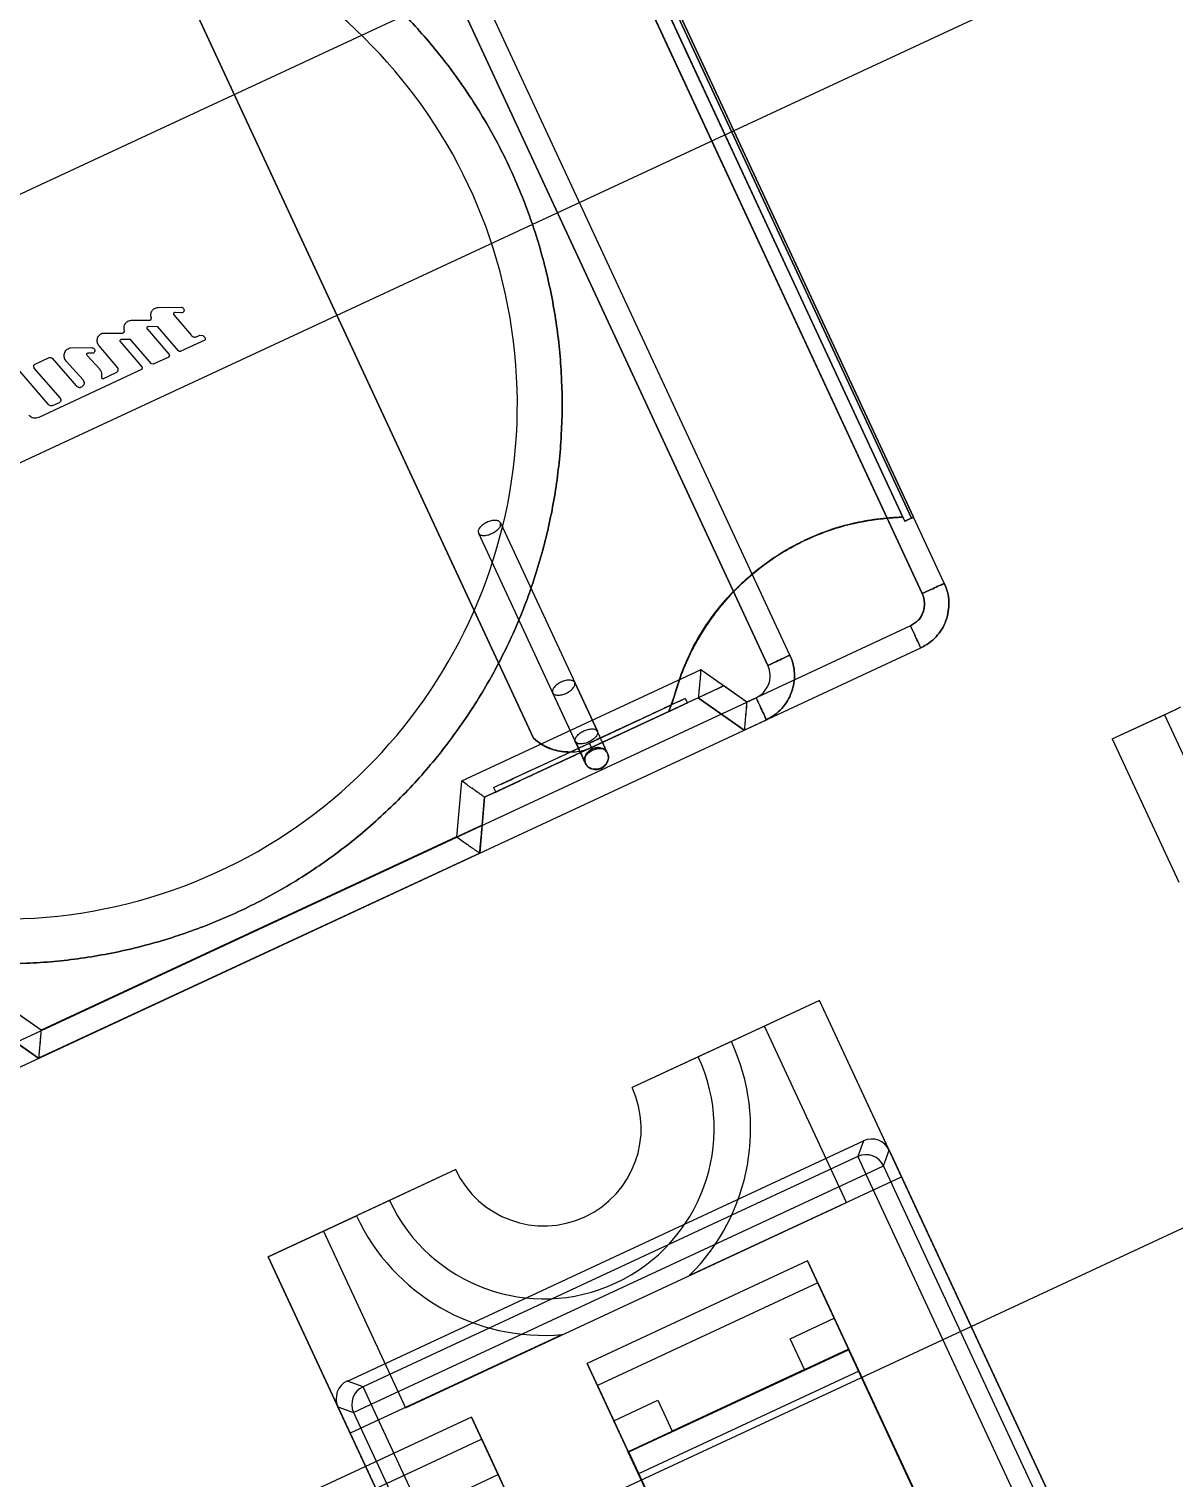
# Model space of a CAD drawing. Header units: millimetres. Extents: x 15 to 205, y 5 to 292.
# Drawn here: x 86.931 to 89.285, y 180.485 to 183.463 of the extents above; entities that cross this region are included whole.
import ezdxf

# ---------------------------------------------------------------- set-up
doc = ezdxf.new("R2010")
doc.units = ezdxf.units.MM

msp = doc.modelspace()

# ---------------------------------------------------------------- linework, layer by layer
at = {"color": 7, "linetype": 'Continuous', "lineweight": 25}
for p, q in [((95.3975, 187.0694), (70.0088, 175.2621)), ((70.2196, 174.8087), (95.6083, 186.616)), ((96.635, 184.4084), (71.2462, 172.6012)), ((88.7675, 182.3027), (87.7976, 184.3882)), ((88.4955, 182.1762), (87.5256, 184.2617)), ((88.4955, 182.1762), (87.5256, 184.2617)), ((88.7315, 182.4514), (87.882, 184.2779)), ((87.8922, 184.256), (88.7276, 182.4598)), ((88.7276, 182.4598), (87.8922, 184.256)), ((88.7276, 182.4598), (87.8922, 184.256)), ((88.7276, 182.4598), (87.8922, 184.256)), ((87.8922, 184.256), (88.7276, 182.4598)), ((88.7451, 182.4577), (87.9017, 184.2712)), ((87.9017, 184.2712), (88.7451, 182.4577)), ((88.7496, 182.4598), (87.9062, 184.2733)), ((87.9062, 184.2733), (88.7496, 182.4598)), ((88.7496, 182.4598), (87.9062, 184.2733)), ((88.7496, 182.4598), (87.9062, 184.2733)), ((88.7496, 182.4598), (87.9062, 184.2733)), ((88.4502, 182.1551), (87.4803, 184.2407)), ((87.4803, 184.2407), (88.4502, 182.1551)), ((87.8704, 184.2318), (88.6953, 182.4579)), ((87.9683, 182.0054), (87.0553, 183.9687)), ((87.0553, 183.9687), (87.9683, 182.0054)), ((87.0553, 183.9687), (87.9683, 182.0054)), ((87.9683, 182.0054), (87.0553, 183.9687)), ((87.0553, 183.9687), (87.9683, 182.0054)), ((87.0553, 183.9687), (87.9683, 182.0054)), ((87.0553, 183.9687), (87.9683, 182.0054)), ((87.0553, 183.9687), (87.9683, 182.0054)), ((87.197, 182.8907), (87.2446, 182.8911)), ((87.1417, 182.8644), (87.1793, 182.8647)), ((87.2286, 182.8756), (87.265, 182.833)), ((87.2447, 182.8796), (87.2313, 182.8803)), ((87.0817, 182.8376), (87.1241, 182.838)), ((87.1401, 182.8247), (87.1217, 182.8252)), ((87.1828, 182.775), (87.1401, 182.8247)), ((87.1747, 182.8458), (87.2188, 182.7949)), ((87.1963, 182.8508), (87.1764, 182.8515)), ((87.2382, 182.8019), (87.1963, 182.8508)), ((87.2927, 182.8235), (87.2436, 182.8007)), ((87.2758, 182.8307), (87.2826, 182.8339)), ((87.2826, 182.8339), (87.2888, 182.8334)), ((87.2888, 182.8334), (87.2928, 182.8287)), ((86.8642, 182.8144), (86.9701, 182.6922)), ((87.0159, 182.8078), (87.06, 182.8082)), ((87.0638, 182.7968), (87.052, 182.7967)), ((87.1138, 182.7669), (87.0752, 182.8117)), ((87.1178, 182.8212), (87.1628, 182.7689)), ((86.9421, 182.766), (86.9417, 182.7657)), ((86.9417, 182.7657), (86.9421, 182.766)), ((86.9956, 182.704), (86.9417, 182.7657)), ((86.9427, 182.7737), (86.9728, 182.7877)), ((87.1625, 182.763), (86.9514, 182.6648)), ((86.979, 182.7862), (87.0282, 182.7299)), ((87.0423, 182.7422), (87.0078, 182.7803)), ((87.0505, 182.7922), (87.0765, 182.7636)), ((87.1867, 182.7742), (87.1828, 182.775)), ((87.2183, 182.7889), (87.1867, 182.7742)), ((87.0827, 182.7441), (87.1101, 182.7568)), ((86.9795, 182.6891), (86.9939, 182.6957)), ((87.9003, 182.4482), (88.0996, 182.0197)), ((88.6953, 182.4579), (88.7675, 182.3027)), ((88.7276, 182.4598), (88.7315, 182.4514)), ((88.7496, 182.4598), (88.7315, 182.4514)), ((88.7315, 182.4514), (88.7315, 182.4514)), ((88.7451, 182.4577), (88.7496, 182.4598)), ((88.7451, 182.4577), (88.7451, 182.4577)), ((88.7496, 182.4598), (88.7496, 182.4598)), ((88.8128, 182.3238), (88.7496, 182.4598)), ((88.8128, 182.3238), (88.7496, 182.4598)), ((88.7496, 182.4598), (88.7496, 182.4598)), ((88.7496, 182.4598), (88.7496, 182.4598)), ((88.7496, 182.4598), (88.7496, 182.4598)), ((87.8549, 182.4272), (88.0542, 181.9986)), ((88.8128, 182.3238), (88.8128, 182.3238)), ((88.7433, 182.2363), (88.4067, 182.0798)), ((88.7433, 182.2363), (88.4067, 182.0798)), ((88.4016, 182.0223), (88.7643, 182.191)), ((88.4016, 182.0223), (88.7643, 182.191)), ((88.4955, 182.1762), (88.4955, 182.1762)), ((88.7643, 182.191), (88.7643, 182.191)), ((88.3122, 182.1461), (87.8205, 181.9175)), ((88.4067, 182.0798), (88.3122, 182.1461)), ((88.0996, 182.0197), (88.053, 182.1199)), ((88.3595, 182.113), (88.2845, 182.0781)), ((88.4067, 182.0798), (88.3595, 182.113)), ((86.3404, 181.1188), (88.4259, 182.0887)), ((86.3404, 181.1188), (88.4259, 182.0887)), ((88.3071, 182.0886), (87.8678, 181.8843)), ((88.0076, 182.0988), (88.0542, 181.9986)), ((88.2515, 182.0742), (88.2575, 182.0915)), ((88.2515, 182.0742), (88.2575, 182.0915)), ((88.252, 182.074), (88.2575, 182.0915)), ((88.252, 182.074), (88.2575, 182.0915)), ((88.252, 182.074), (88.2575, 182.0915)), ((88.2575, 182.0915), (88.252, 182.074)), ((88.2575, 182.0915), (88.252, 182.074)), ((88.252, 182.074), (88.2575, 182.0915)), ((88.2802, 182.0872), (88.252, 182.074)), ((88.2802, 182.0872), (88.2845, 182.0781)), ((88.3071, 182.0886), (88.3071, 182.0886)), ((88.3071, 182.0886), (88.4016, 182.0223)), ((88.4016, 182.0223), (88.3071, 182.0886)), ((88.0832, 181.9955), (88.252, 182.074)), ((88.0892, 181.9873), (88.2468, 182.0606)), ((88.0892, 181.9873), (88.2468, 182.0606)), ((88.2468, 182.0606), (88.2515, 182.0742)), ((88.2468, 182.0606), (88.252, 182.074)), ((89.1579, 182.004), (89.2898, 182.0653)), ((89.1579, 182.004), (89.2651, 182.0538)), ((89.2651, 182.0538), (89.2991, 182.0697)), ((89.2651, 182.0538), (89.4021, 181.7591)), ((86.3615, 181.0735), (88.447, 182.0434)), ((86.3615, 181.0735), (88.447, 182.0434)), ((88.4016, 182.0223), (88.4016, 182.0223)), ((88.447, 182.0434), (88.447, 182.0434)), ((88.0433, 181.977), (88.0832, 181.9955)), ((88.0875, 181.9865), (88.0832, 181.9955)), ((89.1579, 182.004), (89.2949, 181.7093)), ((87.8862, 181.9039), (88.0433, 181.977)), ((88.1207, 181.9743), (88.1207, 181.9743)), ((88.0753, 181.9532), (88.0753, 181.9532)), ((87.8205, 181.9175), (87.8103, 181.8025)), ((87.8862, 181.9039), (87.8905, 181.8949)), ((87.8678, 181.8843), (87.8576, 181.7693)), ((87.8627, 181.8268), (87.8678, 181.8843)), ((87.8905, 181.8949), (87.8678, 181.8843)), ((87.8678, 181.8843), (87.8678, 181.8843)), ((87.8627, 181.8268), (86.956, 181.4051)), ((87.8103, 181.8025), (86.956, 181.4051)), ((87.8576, 181.7693), (86.9509, 181.3476)), ((86.9509, 181.3476), (87.8576, 181.7693)), ((87.8576, 181.7693), (87.8576, 181.7693)), ((86.956, 181.4051), (86.8614, 181.4714)), ((88.5563, 181.4667), (88.375, 181.3824)), ((88.5563, 181.4667), (88.443, 181.414)), ((88.725, 181.104), (88.5563, 181.4667)), ((89.3997, 179.6532), (88.5563, 181.4667)), ((86.956, 181.4051), (86.9087, 181.4383)), ((86.9509, 181.3476), (86.8563, 181.4139)), ((86.8563, 181.4139), (86.9509, 181.3476)), ((88.443, 181.414), (88.171, 181.2875)), ((88.443, 181.414), (88.307, 181.3508)), ((88.6117, 181.0513), (88.443, 181.414)), ((88.375, 181.3824), (88.307, 181.3508)), ((86.9509, 181.3476), (86.9509, 181.3476)), ((88.307, 181.3508), (88.171, 181.2875)), ((87.5856, 180.6844), (88.6466, 181.1779)), ((88.6466, 181.1779), (88.6349, 181.1457)), ((88.688, 181.1263), (88.6997, 181.1585)), ((88.6997, 181.1585), (89.2564, 179.9615)), ((88.6349, 181.1457), (87.6178, 180.6727)), ((88.6349, 181.1457), (88.6517, 181.1095)), ((88.6517, 181.1095), (88.688, 181.1263)), ((89.2242, 179.9732), (88.688, 181.1263)), ((87.8083, 181.1188), (87.5363, 180.9923)), ((87.6347, 180.6365), (88.6517, 181.1095)), ((87.8083, 181.1188), (87.6723, 181.0556)), ((88.2885, 180.901), (88.725, 181.104)), ((88.6517, 181.1095), (89.188, 179.9564)), ((89.3997, 179.6532), (88.725, 181.104)), ((87.6723, 181.0556), (87.5363, 180.9923)), ((87.6723, 181.0556), (87.6043, 181.024)), ((87.7049, 180.6296), (88.6117, 181.0513)), ((87.4229, 180.9396), (87.6043, 181.024)), ((87.5363, 180.9923), (87.4229, 180.9396)), ((87.5363, 180.9923), (87.7049, 180.6296)), ((87.5916, 180.5769), (87.4229, 180.9396)), ((87.4229, 180.9396), (88.2663, 179.1261)), ((88.5318, 180.9315), (88.0784, 180.7206)), ((88.5318, 180.9315), (88.0784, 180.7206)), ((88.5318, 180.9315), (88.5866, 180.8136)), ((88.5318, 180.9315), (88.5318, 180.9315)), ((88.6372, 180.7048), (88.5318, 180.9315)), ((88.5529, 180.8861), (88.0995, 180.6753)), ((88.5529, 180.8861), (88.0995, 180.6753)), ((88.5529, 180.8861), (88.5529, 180.8861)), ((88.5866, 180.8136), (88.5529, 180.8861)), ((88.5529, 180.8861), (88.6372, 180.7048)), ((88.9324, 180.07), (88.5529, 180.8861)), ((88.5529, 180.8861), (88.9324, 180.07)), ((88.4959, 180.7714), (88.5866, 180.8136)), ((88.0281, 180.7799), (87.5916, 180.5769)), ((88.5254, 180.7079), (88.4959, 180.7714)), ((88.1637, 180.5397), (88.6152, 180.7497)), ((88.1641, 180.5388), (88.6156, 180.7488)), ((88.6152, 180.7497), (88.6156, 180.7488)), ((88.6156, 180.7488), (88.6152, 180.7497)), ((88.6156, 180.7488), (88.6165, 180.7492)), ((88.6165, 180.7492), (88.6156, 180.7488)), ((88.6156, 180.7488), (88.8678, 180.2065)), ((88.6165, 180.7492), (88.8687, 180.207)), ((88.0784, 180.7206), (88.0784, 180.7206)), ((88.0784, 180.7206), (88.1332, 180.6027)), ((88.1838, 180.4939), (88.0784, 180.7206)), ((88.5254, 180.7079), (88.2534, 180.5814)), ((87.6178, 180.6727), (87.5856, 180.6844)), ((88.6372, 180.7048), (88.1838, 180.4939)), ((87.6347, 180.6365), (87.6178, 180.6727)), ((88.0995, 180.6753), (88.0995, 180.6753)), ((88.1332, 180.6027), (88.0995, 180.6753)), ((88.0995, 180.6753), (88.1838, 180.4939)), ((88.0995, 180.6753), (88.479, 179.8592)), ((88.479, 179.8592), (88.0995, 180.6753)), ((88.1229, 179.4344), (87.5663, 180.6314)), ((87.5663, 180.6314), (87.5984, 180.6196)), ((87.5984, 180.6196), (87.6347, 180.6365)), ((87.5984, 180.6196), (88.1347, 179.4666)), ((88.1709, 179.4834), (87.6347, 180.6365)), ((88.1332, 180.6027), (88.2239, 180.6449)), ((88.2239, 180.6449), (88.2534, 180.5814)), ((87.8408, 180.6101), (87.3875, 180.3993)), ((87.8408, 180.6101), (87.3875, 180.3993)), ((87.8408, 180.6101), (87.8408, 180.6101)), ((87.8408, 180.6101), (87.8957, 180.4923)), ((87.9463, 180.3834), (87.8408, 180.6101)), ((87.8619, 180.5648), (87.4086, 180.3539)), ((87.8619, 180.5648), (87.4086, 180.3539)), ((87.5916, 180.5769), (88.2663, 179.1261)), ((87.8619, 180.5648), (87.9463, 180.3834)), ((87.8957, 180.4923), (87.8619, 180.5648)), ((87.8619, 180.5648), (87.8619, 180.5648)), ((88.2415, 179.7487), (87.8619, 180.5648)), ((87.8619, 180.5648), (88.2415, 179.7487)), ((88.1632, 180.5384), (88.1641, 180.5388)), ((88.1641, 180.5388), (88.1632, 180.5384)), ((88.4153, 179.9961), (88.1632, 180.5384)), ((88.1641, 180.5388), (88.1637, 180.5397)), ((88.1637, 180.5397), (88.1641, 180.5388)), ((88.4162, 179.9965), (88.1641, 180.5388)), ((87.805, 180.4501), (87.8957, 180.4923))]:
    msp.add_line(p, q, dxfattribs=at)
for centre, radius, start, end in [((86.8771, 182.6919), 1.0579, 204.9412, 90), ((87.9896, 181.2032), 0.425, 314.6912, 24.9412), ((87.9896, 181.2032), 0.425, 314.6912, 24.9412), ((87.9896, 181.2032), 0.35, 204.9412, 24.9412), ((87.9896, 181.2032), 0.35, 204.9412, 24.9412), ((87.9896, 181.2032), 0.2, 204.9412, 24.9412), ((87.9896, 181.2032), 0.2, 204.9412, 24.9412), ((88.6517, 181.1093), 0.0401, 25.1248, 114.7576), ((87.9896, 181.2032), 0.425, 204.9412, 275.1913), ((87.9896, 181.2032), 0.425, 204.9412, 275.1913), ((88.6156, 180.7488), 0.001, 24.9412, 114.9412), ((88.6156, 180.7488), 0.001, 24.9412, 114.9412), ((87.6348, 180.6364), 0.0401, 115.1248, 204.7576), ((88.1641, 180.5388), 0.001, 114.9412, 204.9412), ((88.1641, 180.5388), 0.001, 114.9412, 204.9412)]:
    msp.add_arc(centre, radius, start, end, dxfattribs=at)
for centre, major_axis in [((88.6634, 181.1415), (0.0138, 0.0377)), ((87.6026, 180.6482), (-0.0377, 0.0138))]:
    msp.add_ellipse(centre, major_axis=major_axis, ratio=0.997265, start_param=5.499157, end_param=7.067214, dxfattribs=at)
for points, knots in [([(126.2342, 206.1335), (123.4476, 204.8375), (117.9458, 202.2789), (109.6769, 198.4331), (100.006, 193.9358), (88.8841, 188.7635), (80.5296, 184.8781), (76.3635, 182.9406)], [0, 0, 0, 0, 0.167631, 0.330958, 0.497429, 0.749386, 1, 1, 1, 1]), ([(81.4237, 172.0597), (85.5898, 173.9972), (93.9444, 177.8825), (104.3834, 182.7373), (112.6928, 186.6018), (118.8656, 189.4724), (125.0502, 192.3485), (129.1982, 194.2776), (131.2945, 195.2525)], [0, 0, 0, 0, 0.250614, 0.502571, 0.627963, 0.750476, 0.873897, 1, 1, 1, 1]), ([(80.4357, 181.6644), (81.3873, 182.107), (84.2425, 183.4348), (89.0018, 185.6481), (93.7653, 187.8635), (97.5776, 189.6364), (100.9629, 191.2108), (104.1315, 192.6844), (107.092, 194.0612), (108.5717, 194.7493), (109.3115, 195.0933)], [0, 0, 0, 0, 0.098942, 0.296859, 0.494758, 0.593727, 0.692693, 0.846267, 0.923131, 1, 1, 1, 1]), ([(109.3115, 195.0933), (108.8357, 194.8721), (107.8842, 194.4296), (105.9777, 193.5429), (103.5944, 192.4346), (99.7824, 190.6618), (94.8726, 188.3784), (88.8635, 185.5838), (84.7588, 183.6749), (82.7064, 182.7204)], [0, 0, 0, 0, 0.053733, 0.107475, 0.214909, 0.322348, 0.537149, 0.768574, 1, 1, 1, 1]), ([(83.0718, 175.9962), (84.0234, 176.4387), (86.8786, 177.7665), (91.6379, 179.9799), (96.4014, 182.1952), (100.2137, 183.9682), (103.599, 185.5425), (106.7676, 187.0161), (109.7281, 188.3929), (111.2077, 189.081), (111.9476, 189.4251)], [0, 0, 0, 0, 0.098942, 0.296859, 0.494758, 0.593727, 0.692693, 0.846267, 0.923131, 1, 1, 1, 1]), ([(111.9476, 189.4251), (111.4718, 189.2039), (110.5202, 188.7613), (108.6138, 187.8747), (106.2305, 186.7663), (101.3182, 184.4818), (94.3569, 181.2444), (88.3473, 178.4496), (85.3425, 177.0522)], [0, 0, 0, 0, 0.053733, 0.107475, 0.214909, 0.322348, 0.661173, 1, 1, 1, 1]), ([(87.1826, 182.8695), (87.1822, 182.8707), (87.1815, 182.8731), (87.1815, 182.8769), (87.1824, 182.8805), (87.1841, 182.8839), (87.1864, 182.8868), (87.1894, 182.8889), (87.193, 182.8903), (87.1956, 182.8906), (87.197, 182.8907)], [0, 0, 0, 0, 0.12797, 0.2492576, 0.3705453, 0.4985152, 0.6206153, 0.7395009, 0.8634978, 1, 1, 1, 1]), ([(87.2446, 182.8911), (87.2453, 182.8909), (87.2467, 182.8905), (87.2484, 182.8893), (87.2494, 182.8875), (87.2499, 182.8854), (87.2498, 182.8836), (87.2493, 182.8824), (87.2486, 182.8813), (87.247, 182.8802), (87.2455, 182.8798), (87.2447, 182.8796)], [0, 0, 0, 0, 0.130159, 0.246252, 0.362344, 0.492503, 0.615441, 0.671643, 0.727738, 0.849896, 1, 1, 1, 1]), ([(87.1271, 182.8438), (87.1269, 182.845), (87.1264, 182.8474), (87.1266, 182.851), (87.1276, 182.8545), (87.1293, 182.8576), (87.1315, 182.8604), (87.1345, 182.8625), (87.1379, 182.8639), (87.1404, 182.8642), (87.1417, 182.8644)], [0, 0, 0, 0, 0.127598, 0.249334, 0.371071, 0.498669, 0.620036, 0.739294, 0.863783, 1, 1, 1, 1]), ([(87.1793, 182.8647), (87.1799, 182.8648), (87.1808, 182.865), (87.1817, 182.8656), (87.1822, 182.8662), (87.1825, 182.8669), (87.1828, 182.868), (87.1827, 182.8688), (87.1826, 182.8695)], [0, 0, 0, 0, 0.274821, 0.390959, 0.5, 0.609041, 0.725179, 1, 1, 1, 1]), ([(87.2313, 182.8803), (87.2307, 182.8802), (87.2298, 182.88), (87.2288, 182.8794), (87.2283, 182.8788), (87.2281, 182.8782), (87.228, 182.877), (87.2284, 182.8762), (87.2286, 182.8756)], [0, 0, 0, 0, 0.284934, 0.3976904, 0.5, 0.6023096, 0.715066, 1, 1, 1, 1]), ([(87.0752, 182.8117), (87.0744, 182.8128), (87.0729, 182.8149), (87.0715, 182.8186), (87.0711, 182.8225), (87.0716, 182.8263), (87.0728, 182.83), (87.075, 182.8332), (87.078, 182.8358), (87.0804, 182.837), (87.0817, 182.8376)], [0, 0, 0, 0, 0.127965, 0.249292, 0.370618, 0.498584, 0.620882, 0.739895, 0.863828, 1, 1, 1, 1]), ([(87.1217, 182.8252), (87.1212, 182.8251), (87.1202, 182.8249), (87.1189, 182.824), (87.1181, 182.8227), (87.1179, 182.8217), (87.1178, 182.8212)], [0, 0, 0, 0, 0.266952, 0.5, 0.733048, 1, 1, 1, 1]), ([(87.1241, 182.838), (87.1247, 182.8383), (87.1257, 182.8389), (87.1268, 182.8402), (87.1273, 182.842), (87.1272, 182.8431), (87.1271, 182.8438)], [0, 0, 0, 0, 0.265604, 0.5, 0.734396, 1, 1, 1, 1]), ([(87.1764, 182.8513), (87.1761, 182.8512), (87.1754, 182.8511), (87.1746, 182.8507), (87.1739, 182.85), (87.1735, 182.8494), (87.1732, 182.8488), (87.1732, 182.8484), (87.1732, 182.848), (87.1734, 182.8474), (87.1739, 182.8466), (87.1744, 182.8461), (87.1747, 182.8458)], [0, 0, 0, 0, 0.126363, 0.245334, 0.364305, 0.490668, 0.544419, 0.596534, 0.649608, 0.706102, 0.836759, 1, 1, 1, 1]), ([(87.265, 182.833), (87.2658, 182.8323), (87.2672, 182.831), (87.27, 182.8299), (87.2729, 182.8297), (87.2748, 182.8304), (87.2758, 182.8307)], [0, 0, 0, 0, 0.262267, 0.5, 0.737733, 1, 1, 1, 1]), ([(87.2928, 182.8287), (87.293, 182.8283), (87.2935, 182.8274), (87.2937, 182.8261), (87.2934, 182.8247), (87.2929, 182.8239), (87.2927, 182.8235)], [0, 0, 0, 0, 0.262229, 0.5, 0.737771, 1, 1, 1, 1]), ([(87.0078, 182.7803), (87.0069, 182.7815), (87.0051, 182.7838), (87.0037, 182.7878), (87.0033, 182.7921), (87.004, 182.7963), (87.0055, 182.8003), (87.0081, 182.8037), (87.0116, 182.8063), (87.0145, 182.8073), (87.0159, 182.8078)], [0, 0, 0, 0, 0.128503, 0.249234, 0.369966, 0.498469, 0.621994, 0.740612, 0.863777, 1, 1, 1, 1]), ([(87.052, 182.7967), (87.0514, 182.7965), (87.0506, 182.7963), (87.0497, 182.7956), (87.0494, 182.795), (87.0493, 182.7944), (87.0496, 182.7934), (87.0501, 182.7927), (87.0505, 182.7922)], [0, 0, 0, 0, 0.29558, 0.40495, 0.5, 0.59505, 0.70442, 1, 1, 1, 1]), ([(87.06, 182.8082), (87.0607, 182.8081), (87.062, 182.8079), (87.0638, 182.807), (87.0652, 182.8056), (87.0661, 182.8039), (87.0667, 182.8021), (87.0664, 182.8001), (87.0654, 182.7983), (87.0644, 182.7973), (87.0638, 182.7968)], [0, 0, 0, 0, 0.128807, 0.247489, 0.366171, 0.494978, 0.614167, 0.728115, 0.852585, 1, 1, 1, 1]), ([(87.2188, 182.7949), (87.2191, 182.7944), (87.2197, 182.7934), (87.2198, 182.7918), (87.2194, 182.7902), (87.2187, 182.7894), (87.2183, 182.7889)], [0, 0, 0, 0, 0.266167, 0.5, 0.733833, 1, 1, 1, 1]), ([(87.2436, 182.8007), (87.2431, 182.8006), (87.2422, 182.8003), (87.2407, 182.8004), (87.2393, 182.8009), (87.2386, 182.8015), (87.2382, 182.8019)], [0, 0, 0, 0, 0.2596324, 0.5, 0.7403676, 1, 1, 1, 1]), ([(86.9421, 182.766), (86.9417, 182.7667), (86.941, 182.7679), (86.9407, 182.77), (86.9413, 182.772), (86.9422, 182.7731), (86.9427, 182.7737)], [0, 0, 0, 0, 0.267415, 0.5, 0.732585, 1, 1, 1, 1]), ([(86.9728, 182.7877), (86.9734, 182.7879), (86.9745, 182.7882), (86.9762, 182.788), (86.9778, 182.7874), (86.9786, 182.7866), (86.979, 182.7862)], [0, 0, 0, 0, 0.261593, 0.5, 0.738407, 1, 1, 1, 1]), ([(87.0765, 182.7636), (87.0773, 182.7626), (87.0788, 182.7605), (87.0802, 182.7569), (87.0806, 182.7531), (87.0802, 182.7506), (87.08, 182.7493)], [0, 0, 0, 0, 0.257323, 0.5, 0.742677, 1, 1, 1, 1]), ([(87.1101, 182.7568), (87.111, 182.7574), (87.1123, 182.7582), (87.1136, 182.7598), (87.1142, 182.7611), (87.1145, 182.7624), (87.1146, 182.7644), (87.1141, 182.7659), (87.1138, 182.7669)], [0, 0, 0, 0, 0.268414, 0.386768, 0.5, 0.613232, 0.731586, 1, 1, 1, 1]), ([(87.1628, 182.7689), (87.1631, 182.7684), (87.1636, 182.7674), (87.1638, 182.7659), (87.1634, 182.7643), (87.1628, 182.7634), (87.1625, 182.763)], [0, 0, 0, 0, 0.264757, 0.5, 0.735243, 1, 1, 1, 1]), ([(87.0282, 182.7299), (87.0292, 182.729), (87.0306, 182.7277), (87.0329, 182.7268), (87.0346, 182.7264), (87.0363, 182.7265), (87.0387, 182.7272), (87.0414, 182.7289), (87.0438, 182.7311), (87.0448, 182.7333), (87.0451, 182.735), (87.045, 182.7367), (87.0443, 182.7392), (87.0431, 182.741), (87.0423, 182.7422)], [0, 0, 0, 0, 0.133013, 0.191347, 0.247031, 0.302715, 0.36105, 0.494063, 0.624374, 0.681149, 0.73611, 0.792686, 0.854037, 1, 1, 1, 1]), ([(87.08, 182.7493), (87.0799, 182.7488), (87.0798, 182.7477), (87.0803, 182.7462), (87.0813, 182.7449), (87.0822, 182.7443), (87.0827, 182.7441)], [0, 0, 0, 0, 0.2636278, 0.5, 0.7363722, 1, 1, 1, 1]), ([(86.9939, 182.6957), (86.9947, 182.6963), (86.9958, 182.697), (86.9967, 182.6984), (86.9971, 182.6994), (86.9971, 182.7005), (86.9968, 182.7021), (86.9961, 182.7032), (86.9956, 182.704)], [0, 0, 0, 0, 0.276545, 0.392096, 0.5, 0.607904, 0.723455, 1, 1, 1, 1]), ([(86.9701, 182.6922), (86.9708, 182.6916), (86.972, 182.6904), (86.9744, 182.6893), (86.9769, 182.6888), (86.9786, 182.689), (86.9795, 182.6891)], [0, 0, 0, 0, 0.257859, 0.5, 0.742141, 1, 1, 1, 1]), ([(86.9514, 182.6648), (86.9496, 182.6642), (86.946, 182.6629), (86.9404, 182.6631), (86.9352, 182.6653), (86.9325, 182.6679), (86.9311, 182.6692)], [0, 0, 0, 0, 0.263576, 0.5, 0.736424, 1, 1, 1, 1]), ([(87.9003, 182.4482), (87.8992, 182.4496), (87.8977, 182.4517), (87.8936, 182.4529), (87.8887, 182.4534), (87.8828, 182.4528), (87.8767, 182.451), (87.8707, 182.4484), (87.865, 182.4451), (87.8604, 182.4412), (87.8568, 182.4373), (87.8539, 182.4321), (87.8546, 182.4288), (87.8549, 182.4272)], [0, 0, 0, 0, 0.128546, 0.189047, 0.250313, 0.37886, 0.43936, 0.500627, 0.629173, 0.689674, 0.75094, 0.87547, 1, 1, 1, 1]), ([(87.8549, 182.4272), (87.856, 182.4258), (87.8575, 182.4237), (87.8616, 182.4225), (87.8666, 182.422), (87.8724, 182.4226), (87.8785, 182.4244), (87.8845, 182.427), (87.8903, 182.4303), (87.8948, 182.4342), (87.8984, 182.4382), (87.9013, 182.4433), (87.9006, 182.4466), (87.9003, 182.4482)], [0, 0, 0, 0, 0.128546, 0.189047, 0.250313, 0.37886, 0.43936, 0.500627, 0.629173, 0.689674, 0.75094, 0.87547, 1, 1, 1, 1]), ([(88.2575, 182.0915), (88.2657, 182.1173), (88.2819, 182.1681), (88.321, 182.238), (88.3706, 182.3008), (88.4302, 182.355), (88.4971, 182.4001), (88.5699, 182.4331), (88.6472, 182.4544), (88.7005, 182.458), (88.7276, 182.4598)], [0, 0, 0, 0, 0.12648, 0.249763, 0.373159, 0.49997, 0.626478, 0.749764, 0.873163, 1, 1, 1, 1]), ([(88.2575, 182.0915), (88.2627, 182.1089), (88.2731, 182.1431), (88.2953, 182.1918), (88.3219, 182.2374), (88.3536, 182.2797), (88.3901, 182.3188), (88.4309, 182.3542), (88.475, 182.3855), (88.5216, 182.4115), (88.5703, 182.4321), (88.6209, 182.4471), (88.6735, 182.4569), (88.7094, 182.4588), (88.7276, 182.4598)], [0, 0, 0, 0, 0.08483, 0.167766, 0.249763, 0.331811, 0.414895, 0.499969, 0.584822, 0.667766, 0.749764, 0.831812, 0.914905, 1, 1, 1, 1]), ([(88.2575, 182.0915), (88.2652, 182.116), (88.2805, 182.1643), (88.3169, 182.231), (88.3627, 182.2916), (88.4178, 182.3447), (88.4797, 182.3897), (88.5473, 182.424), (88.6195, 182.4481), (88.6698, 182.4546), (88.6953, 182.4579)], [0, 0, 0, 0, 0.126304, 0.249753, 0.37332, 0.499972, 0.626302, 0.749754, 0.873324, 1, 1, 1, 1]), ([(88.2575, 182.0915), (88.2624, 182.108), (88.2723, 182.1405), (88.2929, 182.1868), (88.3177, 182.2305), (88.347, 182.2712), (88.3807, 182.3092), (88.4184, 182.344), (88.4592, 182.375), (88.5024, 182.4015), (88.5477, 182.4231), (88.595, 182.4398), (88.6444, 182.452), (88.6782, 182.4559), (88.6953, 182.4579)], [0, 0, 0, 0, 0.08466, 0.167624, 0.249753, 0.331935, 0.415055, 0.499971, 0.584652, 0.667624, 0.749754, 0.831936, 0.915064, 1, 1, 1, 1]), ([(88.6953, 182.4579), (88.7011, 182.4584), (88.7126, 182.4593), (88.7226, 182.4596), (88.7276, 182.4598)], [0, 0, 0, 0, 0.500737, 1, 1, 1, 1]), ([(88.6953, 182.4579), (88.7011, 182.4584), (88.7126, 182.4593), (88.7226, 182.4596), (88.7276, 182.4598)], [0, 0, 0, 0, 0.500737, 1, 1, 1, 1]), ([(88.7433, 182.2363), (88.749, 182.2397), (88.7576, 182.2448), (88.7653, 182.2555), (88.7707, 182.2673), (88.7738, 182.284), (88.7696, 182.2965), (88.7675, 182.3027)], [0, 0, 0, 0, 0.253559, 0.375589, 0.500948, 0.750474, 1, 1, 1, 1]), ([(88.7675, 182.3027), (88.7696, 182.2965), (88.7738, 182.284), (88.7707, 182.2673), (88.7653, 182.2555), (88.7576, 182.2448), (88.749, 182.2397), (88.7433, 182.2363)], [0, 0, 0, 0, 0.249526, 0.499052, 0.624411, 0.746441, 1, 1, 1, 1]), ([(88.3122, 182.1461), (88.3118, 182.1415), (88.3111, 182.1329), (88.3102, 182.1224), (88.3095, 182.1149), (88.309, 182.1098), (88.3085, 182.104), (88.308, 182.0979), (88.3075, 182.0926), (88.3072, 182.0892), (88.3071, 182.0888), (88.3071, 182.0886)], [0, 0, 0, 0, 0.164991, 0.307075, 0.389156, 0.461107, 0.522986, 0.651302, 0.772854, 0.888685, 1, 1, 1, 1]), ([(88.4259, 182.0887), (88.4315, 182.0921), (88.4428, 182.099), (88.4512, 182.1137), (88.4546, 182.1262), (88.4556, 182.1394), (88.4523, 182.1488), (88.4502, 182.1551)], [0, 0, 0, 0, 0.2495261, 0.4990521, 0.6244105, 0.7464412, 1, 1, 1, 1]), ([(88.4259, 182.0887), (88.4315, 182.0921), (88.4428, 182.099), (88.4512, 182.1137), (88.4546, 182.1262), (88.4556, 182.1394), (88.4523, 182.1488), (88.4502, 182.1551)], [0, 0, 0, 0, 0.2495261, 0.4990521, 0.6244105, 0.7464412, 1, 1, 1, 1]), ([(88.053, 182.1199), (88.0519, 182.1212), (88.0498, 182.1239), (88.044, 182.1249), (88.0387, 182.1248), (88.0344, 182.1241), (88.0297, 182.1227), (88.0251, 182.1208), (88.0207, 182.1186), (88.0168, 182.116), (88.0134, 182.1131), (88.0105, 182.11), (88.0084, 182.107), (88.0067, 182.103), (88.0072, 182.1005), (88.0076, 182.0988)], [0, 0, 0, 0, 0.124391, 0.248782, 0.30998, 0.370413, 0.432735, 0.499374, 0.560572, 0.621005, 0.683327, 0.749966, 0.811164, 0.871597, 1, 1, 1, 1]), ([(88.0076, 182.0988), (88.0087, 182.0975), (88.0108, 182.0949), (88.0166, 182.0938), (88.0219, 182.0939), (88.0262, 182.0947), (88.0309, 182.096), (88.0355, 182.0979), (88.0399, 182.1001), (88.0438, 182.1027), (88.0472, 182.1056), (88.0501, 182.1087), (88.0522, 182.1118), (88.0539, 182.1157), (88.0534, 182.1182), (88.053, 182.1199)], [0, 0, 0, 0, 0.124391, 0.248782, 0.30998, 0.370413, 0.432735, 0.499374, 0.560572, 0.621005, 0.683327, 0.749966, 0.811164, 0.871597, 1, 1, 1, 1]), ([(88.3595, 182.113), (88.3553, 182.111), (88.3474, 182.1073), (88.3379, 182.1028), (88.3311, 182.0997), (88.3264, 182.0976), (88.3211, 182.0951), (88.3156, 182.0925), (88.3107, 182.0903), (88.3077, 182.0889), (88.3073, 182.0887), (88.3071, 182.0886)], [0, 0, 0, 0, 0.164991, 0.307075, 0.389156, 0.461107, 0.522986, 0.651302, 0.772854, 0.888685, 1, 1, 1, 1]), ([(88.4067, 182.0798), (88.4063, 182.0752), (88.4056, 182.0665), (88.4047, 182.056), (88.404, 182.0486), (88.4035, 182.0434), (88.403, 182.0376), (88.4025, 182.0316), (88.402, 182.0262), (88.4017, 182.0229), (88.4017, 182.0225), (88.4016, 182.0223)], [0, 0, 0, 0, 0.164991, 0.307075, 0.389156, 0.461107, 0.522986, 0.651302, 0.772854, 0.888685, 1, 1, 1, 1]), ([(88.4067, 182.0798), (88.4063, 182.0752), (88.4055, 182.0665), (88.4045, 182.0561), (88.4039, 182.0486), (88.4035, 182.0434), (88.403, 182.0376), (88.4024, 182.0316), (88.402, 182.0262), (88.4017, 182.0229), (88.4017, 182.0225), (88.4016, 182.0223)], [0, 0, 0, 0, 0.164991, 0.307075, 0.389156, 0.461107, 0.522986, 0.651302, 0.772854, 0.888685, 1, 1, 1, 1]), ([(88.0542, 181.9986), (88.0539, 182.0002), (88.0533, 182.0026), (88.0549, 182.0065), (88.057, 182.0097), (88.06, 182.0129), (88.0646, 182.0167), (88.0715, 182.0207), (88.0791, 182.0234), (88.085, 182.0245), (88.0893, 182.0247), (88.0931, 182.0243), (88.0971, 182.0229), (88.0986, 182.021), (88.0996, 182.0197)], [0, 0, 0, 0, 0.1197284, 0.1841803, 0.25, 0.3158197, 0.3802716, 0.5, 0.6197284, 0.6841803, 0.75, 0.8158197, 0.8802716, 1, 1, 1, 1]), ([(88.0542, 181.9986), (88.0539, 182.0002), (88.0533, 182.0026), (88.0549, 182.0065), (88.057, 182.0097), (88.06, 182.0129), (88.0646, 182.0167), (88.0715, 182.0207), (88.0791, 182.0234), (88.085, 182.0245), (88.0893, 182.0247), (88.0931, 182.0243), (88.0971, 182.0229), (88.0986, 182.021), (88.0996, 182.0197)], [0, 0, 0, 0, 0.119728, 0.18418, 0.25, 0.31582, 0.380272, 0.5, 0.619728, 0.68418, 0.75, 0.81582, 0.880272, 1, 1, 1, 1]), ([(88.0542, 181.9986), (88.0556, 181.9956), (88.0583, 181.9899), (88.0619, 181.982), (88.0649, 181.9757), (88.0672, 181.9707), (88.0691, 181.9667), (88.0707, 181.9631), (88.0722, 181.9601), (88.0731, 181.958), (88.0736, 181.9571), (88.0737, 181.9571), (88.0737, 181.9575), (88.0735, 181.9585), (88.0734, 181.9601), (88.0735, 181.9626), (88.0743, 181.966), (88.0763, 181.9702), (88.0798, 181.9744), (88.0839, 181.9777), (88.0879, 181.9801), (88.0917, 181.9819), (88.096, 181.9834), (88.1008, 181.9844), (88.106, 181.9846), (88.1104, 181.9838), (88.1135, 181.9824), (88.1153, 181.9813), (88.1167, 181.9802), (88.1177, 181.9794), (88.1182, 181.9789), (88.1185, 181.9788), (88.1183, 181.9793), (88.1176, 181.981), (88.1163, 181.9838), (88.1147, 181.9871), (88.1129, 181.991), (88.111, 181.9952), (88.1088, 181.9998), (88.1066, 182.0046), (88.1044, 182.0094), (88.102, 182.0144), (88.1004, 182.0179), (88.0996, 182.0197)], [0, 0, 0, 0, 0.049242, 0.094172, 0.1332, 0.165285, 0.192414, 0.222133, 0.254671, 0.28951, 0.305494, 0.31911, 0.330842, 0.341346, 0.351403, 0.367318, 0.385111, 0.411866, 0.441311, 0.4679, 0.49002, 0.509766, 0.53188, 0.556423, 0.583089, 0.611151, 0.624962, 0.637874, 0.650384, 0.663116, 0.676753, 0.691611, 0.720235, 0.746991, 0.772427, 0.803612, 0.828983, 0.857838, 0.889884, 0.91576, 0.942938, 0.971127, 1, 1, 1, 1]), ([(88.0542, 181.9986), (88.0556, 181.9956), (88.0583, 181.9898), (88.062, 181.982), (88.0649, 181.9757), (88.0672, 181.9707), (88.0691, 181.9666), (88.0709, 181.9627), (88.0727, 181.9588), (88.0742, 181.9557), (88.0753, 181.9535), (88.0764, 181.9516), (88.0773, 181.9502), (88.0786, 181.9485), (88.0807, 181.9465), (88.0838, 181.9443), (88.0882, 181.9422), (88.0937, 181.9409), (88.0995, 181.9409), (88.1048, 181.9421), (88.1097, 181.9443), (88.114, 181.9475), (88.1177, 181.9516), (88.1205, 181.9565), (88.1219, 181.961), (88.1223, 181.9645), (88.1222, 181.9678), (88.1216, 181.9713), (88.1205, 181.9744), (88.1193, 181.9773), (88.1182, 181.9797), (88.1171, 181.9821), (88.116, 181.9844), (88.1146, 181.9874), (88.113, 181.9909), (88.111, 181.9952), (88.1088, 181.9998), (88.1066, 182.0046), (88.1044, 182.0094), (88.102, 182.0144), (88.1004, 182.0179), (88.0996, 182.0197)], [0, 0, 0, 0, 0.047671, 0.091104, 0.128755, 0.159613, 0.185893, 0.215534, 0.248952, 0.285871, 0.318094, 0.330604, 0.341261, 0.350774, 0.365358, 0.381923, 0.407022, 0.435054, 0.463115, 0.489445, 0.51396, 0.539298, 0.565872, 0.593048, 0.620035, 0.632946, 0.645547, 0.671686, 0.701163, 0.724154, 0.745521, 0.765545, 0.785529, 0.810165, 0.834614, 0.862462, 0.893427, 0.91845, 0.944748, 0.972038, 1, 1, 1, 1]), ([(88.0996, 182.0197), (88.0999, 182.0181), (88.1005, 182.0157), (88.0989, 182.0118), (88.0968, 182.0086), (88.0939, 182.0054), (88.0892, 182.0016), (88.0823, 181.9975), (88.0747, 181.9949), (88.0688, 181.9938), (88.0645, 181.9936), (88.0607, 181.994), (88.0567, 181.9953), (88.0552, 181.9973), (88.0542, 181.9986)], [0, 0, 0, 0, 0.119728, 0.18418, 0.25, 0.31582, 0.380272, 0.5, 0.619728, 0.68418, 0.75, 0.81582, 0.880272, 1, 1, 1, 1]), ([(88.0996, 182.0197), (88.0999, 182.0181), (88.1005, 182.0157), (88.0989, 182.0118), (88.0968, 182.0086), (88.0939, 182.0054), (88.0892, 182.0016), (88.0823, 181.9975), (88.0747, 181.9949), (88.0688, 181.9938), (88.0645, 181.9936), (88.0607, 181.994), (88.0567, 181.9953), (88.0552, 181.9973), (88.0542, 181.9986)], [0, 0, 0, 0, 0.119728, 0.18418, 0.25, 0.31582, 0.380272, 0.5, 0.619728, 0.68418, 0.75, 0.81582, 0.880272, 1, 1, 1, 1]), ([(87.9683, 182.0054), (87.9737, 182.001), (87.9844, 181.9923), (88.0029, 181.9834), (88.0226, 181.9778), (88.0363, 181.9773), (88.0433, 181.977)], [0, 0, 0, 0, 0.254497, 0.5, 0.745503, 1, 1, 1, 1]), ([(87.9683, 182.0054), (87.9737, 182.001), (87.9844, 181.9923), (88.0029, 181.9834), (88.0226, 181.9778), (88.0363, 181.9773), (88.0433, 181.977)], [0, 0, 0, 0, 0.254497, 0.5, 0.745503, 1, 1, 1, 1]), ([(88.0433, 181.977), (88.0375, 181.9772), (88.0264, 181.9776), (88.0102, 181.9814), (87.9951, 181.9872), (87.9808, 181.9951), (87.9725, 182.002), (87.9683, 182.0054)], [0, 0, 0, 0, 0.210903, 0.408178, 0.605452, 0.802726, 1, 1, 1, 1]), ([(87.9683, 182.0054), (87.9725, 182.002), (87.9808, 181.9951), (87.9951, 181.9872), (88.0102, 181.9814), (88.0264, 181.9776), (88.0375, 181.9772), (88.0433, 181.977)], [0, 0, 0, 0, 0.197274, 0.394548, 0.591822, 0.789097, 1, 1, 1, 1]), ([(87.9683, 182.0054), (87.9725, 182.002), (87.9808, 181.9951), (87.9949, 181.9872), (88.01, 181.9814), (88.0263, 181.9776), (88.0375, 181.9771), (88.0433, 181.9769)], [0, 0, 0, 0, 0.198104, 0.392798, 0.588371, 0.789058, 1, 1, 1, 1]), ([(87.9683, 182.0054), (87.9725, 182.002), (87.9808, 181.9951), (87.9949, 181.9872), (88.01, 181.9814), (88.0263, 181.9776), (88.0375, 181.9771), (88.0433, 181.9769)], [0, 0, 0, 0, 0.198104, 0.392798, 0.588371, 0.789058, 1, 1, 1, 1]), ([(88.0542, 181.9986), (88.0555, 181.9958), (88.0582, 181.9901), (88.0621, 181.9817), (88.0659, 181.9736), (88.0693, 181.9663), (88.072, 181.9604), (88.0739, 181.9562), (88.0751, 181.9537), (88.0753, 181.9534), (88.0753, 181.9533)], [0, 0, 0, 0, 0.116516, 0.240011, 0.368641, 0.5, 0.631359, 0.759989, 0.883484, 1, 1, 1, 1]), ([(88.0753, 181.9533), (88.0753, 181.9534), (88.0751, 181.9537), (88.0739, 181.9562), (88.072, 181.9604), (88.0693, 181.9663), (88.0659, 181.9736), (88.0621, 181.9817), (88.0582, 181.9901), (88.0555, 181.9958), (88.0542, 181.9986)], [0, 0, 0, 0, 0.116516, 0.2400113, 0.3686408, 0.5, 0.6313592, 0.7599887, 0.883484, 1, 1, 1, 1]), ([(88.0433, 181.977), (88.0483, 181.9772), (88.0587, 181.9777), (88.0743, 181.9811), (88.0843, 181.9852), (88.0892, 181.9873)], [0, 0, 0, 0, 0.317613, 0.658806, 1, 1, 1, 1]), ([(88.0433, 181.977), (88.0483, 181.9772), (88.0587, 181.9777), (88.0743, 181.9811), (88.0843, 181.9852), (88.0892, 181.9873)], [0, 0, 0, 0, 0.317613, 0.658806, 1, 1, 1, 1]), ([(88.1207, 181.9743), (88.1192, 181.9767), (88.117, 181.9803), (88.112, 181.9835), (88.1076, 181.9853), (88.1028, 181.9862), (88.0964, 181.9861), (88.0886, 181.9839), (88.082, 181.9793), (88.0778, 181.9745), (88.0753, 181.9703), (88.0739, 181.9658), (88.0732, 181.9599), (88.0745, 181.9559), (88.0753, 181.9533)], [0, 0, 0, 0, 0.1197284, 0.1841803, 0.25, 0.3158197, 0.3802716, 0.5, 0.6197284, 0.6841803, 0.75, 0.8158197, 0.8802716, 1, 1, 1, 1]), ([(88.0753, 181.9533), (88.0745, 181.9559), (88.0732, 181.9599), (88.0739, 181.9658), (88.0753, 181.9703), (88.0778, 181.9745), (88.082, 181.9793), (88.0886, 181.9839), (88.0964, 181.9861), (88.1028, 181.9862), (88.1076, 181.9853), (88.112, 181.9835), (88.117, 181.9803), (88.1192, 181.9767), (88.1207, 181.9743)], [0, 0, 0, 0, 0.119728, 0.18418, 0.25, 0.31582, 0.380272, 0.5, 0.619728, 0.68418, 0.75, 0.81582, 0.880272, 1, 1, 1, 1]), ([(88.0753, 181.9533), (88.0768, 181.9509), (88.079, 181.9474), (88.084, 181.9441), (88.0884, 181.9423), (88.0932, 181.9415), (88.0995, 181.9415), (88.1073, 181.9437), (88.114, 181.9483), (88.1182, 181.9531), (88.1206, 181.9573), (88.1221, 181.9618), (88.1228, 181.9677), (88.1215, 181.9717), (88.1207, 181.9743)], [0, 0, 0, 0, 0.119728, 0.18418, 0.25, 0.31582, 0.380272, 0.5, 0.619728, 0.68418, 0.75, 0.81582, 0.880272, 1, 1, 1, 1]), ([(88.1207, 181.9743), (88.1215, 181.9717), (88.1228, 181.9677), (88.1221, 181.9618), (88.1206, 181.9573), (88.1182, 181.9531), (88.114, 181.9483), (88.1073, 181.9437), (88.0995, 181.9415), (88.0932, 181.9415), (88.0884, 181.9423), (88.084, 181.9441), (88.079, 181.9474), (88.0768, 181.9509), (88.0753, 181.9533)], [0, 0, 0, 0, 0.119728, 0.18418, 0.25, 0.31582, 0.380272, 0.5, 0.619728, 0.68418, 0.75, 0.81582, 0.880272, 1, 1, 1, 1]), ([(87.8678, 181.8843), (87.8676, 181.8844), (87.8673, 181.8847), (87.8645, 181.8865), (87.8609, 181.8891), (87.8572, 181.8917), (87.8515, 181.8958), (87.8429, 181.9016), (87.8314, 181.9098), (87.8243, 181.9148), (87.8205, 181.9175)], [0, 0, 0, 0, 0.111381, 0.227281, 0.348905, 0.412284, 0.477473, 0.692743, 0.834911, 1, 1, 1, 1]), ([(87.8576, 181.7693), (87.8576, 181.7695), (87.8577, 181.7699), (87.858, 181.7732), (87.8584, 181.7776), (87.8587, 181.7821), (87.8593, 181.7891), (87.8604, 181.7995), (87.8616, 181.8135), (87.8623, 181.8222), (87.8627, 181.8268)], [0, 0, 0, 0, 0.111381, 0.227281, 0.348905, 0.412284, 0.477473, 0.692743, 0.834911, 1, 1, 1, 1]), ([(87.8103, 181.8025), (87.8141, 181.7998), (87.8212, 181.7947), (87.8298, 181.7887), (87.836, 181.7844), (87.8402, 181.7815), (87.845, 181.7781), (87.85, 181.7746), (87.8544, 181.7715), (87.8571, 181.7696), (87.8574, 181.7694), (87.8576, 181.7693)], [0, 0, 0, 0, 0.164991, 0.307075, 0.389156, 0.461107, 0.522986, 0.651302, 0.772854, 0.888685, 1, 1, 1, 1]), ([(86.956, 181.4051), (86.9555, 181.4005), (86.9547, 181.3918), (86.9537, 181.3814), (86.9531, 181.3739), (86.9527, 181.3687), (86.9522, 181.3629), (86.9517, 181.3569), (86.9512, 181.3515), (86.9509, 181.3482), (86.9509, 181.3478), (86.9509, 181.3476)], [0, 0, 0, 0, 0.164991, 0.307075, 0.389156, 0.461107, 0.522986, 0.651302, 0.772854, 0.888685, 1, 1, 1, 1]), ([(86.956, 181.4051), (86.9556, 181.4005), (86.9548, 181.3918), (86.954, 181.3813), (86.9533, 181.3739), (86.9528, 181.3687), (86.9522, 181.3629), (86.9517, 181.3569), (86.9512, 181.3515), (86.9509, 181.3482), (86.9509, 181.3478), (86.9509, 181.3476)], [0, 0, 0, 0, 0.164991, 0.3070748, 0.3891564, 0.4611068, 0.5229861, 0.6513019, 0.7728537, 0.888685, 1, 1, 1, 1])]:
    msp.add_open_spline(points, degree=3, knots=knots, dxfattribs=at)
for points in [[(85.8344, 182.2069), (85.8512, 182.1733), (85.8849, 182.1059), (85.9476, 182.0118), (86.0186, 181.9239), (86.0981, 181.8434), (86.185, 181.7712), (86.2786, 181.7078), (86.3779, 181.6538), (86.4821, 181.6099), (86.59, 181.5764), (86.7007, 181.5536), (86.8131, 181.5418), (86.9262, 181.5411), (87.0387, 181.5514), (87.1498, 181.5728), (87.2581, 181.6049), (87.3628, 181.6474), (87.4629, 181.7001), (87.5573, 181.7623), (87.6451, 181.8334), (87.7256, 181.9128), (87.7978, 181.9997), (87.8612, 182.0933), (87.9152, 182.1927), (87.9591, 182.2968), (87.9926, 182.4048), (88.0154, 182.5155), (88.0272, 182.6279), (88.0279, 182.7409), (88.0176, 182.8535), (87.9962, 182.9645), (87.9641, 183.0729), (87.9215, 183.1776), (87.8689, 183.2776), (87.8067, 183.372), (87.7356, 183.4599), (87.6562, 183.5403), (87.5693, 183.6126), (87.4757, 183.676), (87.3763, 183.7299), (87.2722, 183.7739), (87.1642, 183.8074), (87.0535, 183.8301), (86.9411, 183.8419), (86.8281, 183.8427), (86.7155, 183.8324), (86.6045, 183.8109), (86.4959, 183.7793), (86.4268, 183.7495), (86.3922, 183.7346)], [(86.3922, 183.7346), (86.4268, 183.7495), (86.4959, 183.7793), (86.6045, 183.8109), (86.7155, 183.8324), (86.8281, 183.8427), (86.9411, 183.8419), (87.0535, 183.8301), (87.1642, 183.8074), (87.2722, 183.7739), (87.3763, 183.7299), (87.4757, 183.676), (87.5693, 183.6126), (87.6562, 183.5403), (87.7356, 183.4599), (87.8067, 183.372), (87.8689, 183.2776), (87.9215, 183.1776), (87.9641, 183.0729), (87.9962, 182.9645), (88.0176, 182.8535), (88.0279, 182.7409), (88.0272, 182.6279), (88.0154, 182.5155), (87.9926, 182.4048), (87.9591, 182.2968), (87.9152, 182.1927), (87.8612, 182.0933), (87.7978, 181.9997), (87.7256, 181.9128), (87.6451, 181.8334), (87.5573, 181.7623), (87.4629, 181.7001), (87.3628, 181.6474), (87.2581, 181.6049), (87.1498, 181.5728), (87.0387, 181.5514), (86.9262, 181.5411), (86.8131, 181.5418), (86.7007, 181.5536), (86.59, 181.5764), (86.4821, 181.6099), (86.3779, 181.6538), (86.2786, 181.7078), (86.185, 181.7712), (86.0981, 181.8434), (86.0186, 181.9239), (85.9476, 182.0118), (85.8849, 182.1059), (85.8512, 182.1733), (85.8344, 182.2069)], [(88.7276, 182.4598), (88.7098, 182.4588), (88.6743, 182.4568), (88.6218, 182.4467), (88.5706, 182.4315), (88.5214, 182.4107), (88.4747, 182.3849), (88.4309, 182.3543), (88.3907, 182.3192), (88.3544, 182.2799), (88.3225, 182.2371), (88.2955, 182.1911), (88.2731, 182.1425), (88.2627, 182.1085), (88.2575, 182.0915)], [(88.7276, 182.4598), (88.7098, 182.4588), (88.6743, 182.4568), (88.6218, 182.4467), (88.5706, 182.4315), (88.5214, 182.4107), (88.4747, 182.3849), (88.4309, 182.3543), (88.3907, 182.3192), (88.3544, 182.2799), (88.3225, 182.2371), (88.2955, 182.1911), (88.2731, 182.1425), (88.2627, 182.1085), (88.2575, 182.0915)], [(88.2575, 182.0915), (88.2624, 182.1077), (88.2722, 182.14), (88.2931, 182.1862), (88.3182, 182.2303), (88.3477, 182.2715), (88.3812, 182.3096), (88.4184, 182.344), (88.4589, 182.3746), (88.5022, 182.4008), (88.548, 182.4226), (88.5958, 182.4396), (88.645, 182.452), (88.6786, 182.456), (88.6953, 182.4579)], [(88.2575, 182.0915), (88.2624, 182.1077), (88.2722, 182.14), (88.2931, 182.1862), (88.3182, 182.2303), (88.3477, 182.2715), (88.3812, 182.3096), (88.4184, 182.344), (88.4589, 182.3746), (88.5022, 182.4008), (88.548, 182.4226), (88.5958, 182.4396), (88.645, 182.452), (88.6786, 182.456), (88.6953, 182.4579)], [(88.7276, 182.4598), (88.7226, 182.4596), (88.7125, 182.4594), (88.7011, 182.4584), (88.6953, 182.4579)], [(88.6953, 182.4579), (88.7011, 182.4584), (88.7125, 182.4594), (88.7226, 182.4596), (88.7276, 182.4598)], [(88.7315, 182.4514), (88.7341, 182.4526), (88.7394, 182.4551), (88.7451, 182.4578), (88.7489, 182.4595), (88.7494, 182.4597), (88.7496, 182.4598)], [(88.7496, 182.4598), (88.7494, 182.4597), (88.749, 182.4596), (88.7464, 182.4583), (88.7451, 182.4577)], [(88.8128, 182.3238), (88.8153, 182.3177), (88.8201, 182.3055), (88.8227, 182.2859), (88.8216, 182.2662), (88.8167, 182.2471), (88.8082, 182.2293), (88.7963, 182.2136), (88.7817, 182.2003), (88.7701, 182.1941), (88.7643, 182.191)], [(88.7643, 182.191), (88.7701, 182.1941), (88.7817, 182.2003), (88.7963, 182.2136), (88.8082, 182.2293), (88.8167, 182.2471), (88.8216, 182.2662), (88.8227, 182.2859), (88.8201, 182.3055), (88.8153, 182.3177), (88.8128, 182.3238)], [(88.7675, 182.3027), (88.7735, 182.3055), (88.7853, 182.311), (88.8003, 182.318), (88.8108, 182.3229), (88.8122, 182.3235), (88.8128, 182.3238)], [(88.8128, 182.3238), (88.8122, 182.3235), (88.8108, 182.3229), (88.8003, 182.318), (88.7853, 182.311), (88.7735, 182.3055), (88.7675, 182.3027)], [(88.7643, 182.191), (88.764, 182.1917), (88.7634, 182.193), (88.7585, 182.2035), (88.7515, 182.2185), (88.746, 182.2304), (88.7433, 182.2363)], [(88.7433, 182.2363), (88.746, 182.2304), (88.7515, 182.2185), (88.7585, 182.2035), (88.7634, 182.193), (88.764, 182.1917), (88.7643, 182.191)], [(88.447, 182.0434), (88.4528, 182.0465), (88.4643, 182.0527), (88.4789, 182.066), (88.4908, 182.0818), (88.4993, 182.0995), (88.5043, 182.1187), (88.5053, 182.1383), (88.5028, 182.158), (88.4979, 182.1701), (88.4955, 182.1762)], [(88.4955, 182.1762), (88.4979, 182.1701), (88.5028, 182.158), (88.5053, 182.1383), (88.5043, 182.1187), (88.4993, 182.0995), (88.4908, 182.0818), (88.4789, 182.066), (88.4643, 182.0527), (88.4528, 182.0465), (88.447, 182.0434)], [(88.4955, 182.1762), (88.4948, 182.1759), (88.4934, 182.1753), (88.483, 182.1704), (88.468, 182.1634), (88.4561, 182.1579), (88.4502, 182.1551)], [(88.4502, 182.1551), (88.4561, 182.1579), (88.468, 182.1634), (88.483, 182.1704), (88.4934, 182.1753), (88.4948, 182.1759), (88.4955, 182.1762)], [(88.2802, 182.0872), (88.265, 182.0801), (88.2345, 182.0659), (88.183, 182.0419), (88.131, 182.0178), (88.0992, 182.0029), (88.0832, 181.9955)], [(88.0875, 181.9865), (88.1034, 181.9939), (88.1352, 182.0087), (88.1872, 182.0329), (88.2387, 182.0568), (88.2692, 182.071), (88.2845, 182.0781)], [(88.4259, 182.0887), (88.4287, 182.0828), (88.4342, 182.0709), (88.4412, 182.0559), (88.446, 182.0454), (88.4467, 182.0441), (88.447, 182.0434)], [(88.447, 182.0434), (88.4467, 182.0441), (88.446, 182.0454), (88.4412, 182.0559), (88.4342, 182.0709), (88.4287, 182.0828), (88.4259, 182.0887)], [(87.8862, 181.9039), (87.9017, 181.9111), (87.9327, 181.9255), (87.9836, 181.9492), (88.035, 181.9731), (88.0672, 181.9881), (88.0832, 181.9955)], [(88.0433, 181.977), (88.0365, 181.9773), (88.0228, 181.9779), (88.003, 181.9837), (87.9843, 181.9925), (87.9737, 182.0011), (87.9683, 182.0054)], [(87.9683, 182.0054), (87.9737, 182.0011), (87.9843, 181.9925), (88.003, 181.9837), (88.0228, 181.9779), (88.0365, 181.9773), (88.0433, 181.977)], [(87.8905, 181.8949), (87.9059, 181.9021), (87.9369, 181.9165), (87.9878, 181.9401), (88.0392, 181.964), (88.0714, 181.979), (88.0875, 181.9865)]]:
    msp.add_open_spline(points, degree=3, dxfattribs=at)

doc.saveas('drawing.dxf')
